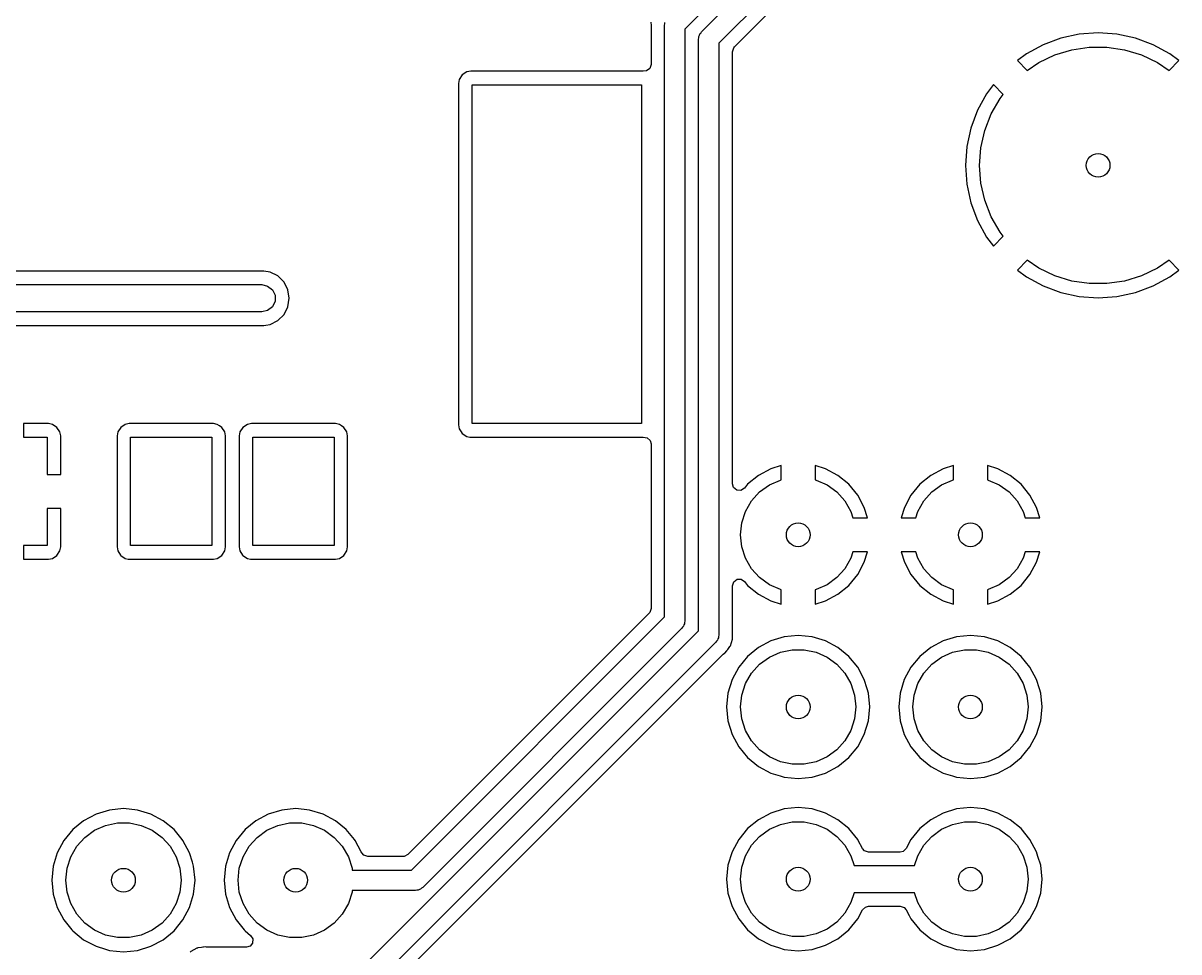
# Model space of a CAD drawing. Extents: x 0.21 to 2.99, y 0.21 to 2.19.
# Drawn here: x 1.95 to 2.621, y 0.485 to 1.024 of the extents above; entities that cross this region are included whole.
import ezdxf

# ---------------------------------------------------------------- set-up
doc = ezdxf.new("R2010")
doc.units = 0
doc.header["$MEASUREMENT"] = 0
doc.layers.add('BLACK', color=7, linetype='CONTINUOUS')

msp = doc.modelspace()

# ---------------------------------------------------------------- linework, layer by layer
at = {"layer": 'BLACK', "linetype": 'CONTINUOUS'}
for p, q in [((2.39158, 1.07771), (2.33425, 1.02039)), ((2.34386, 1.01886), (2.40118, 1.07618)), ((2.41126, 1.06956), (2.35394, 1.01223)), ((2.36297, 1.01011), (2.38429, 1.03143)), ((2.31446, 1.02457), (2.31455, 1.02255)), ((2.31455, 1.02255), (2.31455, 0.999901)), ((2.32244, 1.02283), (2.32264, 1.02359)), ((2.32244, 0.679104), (2.32244, 1.02283)), ((2.32264, 1.02359), (2.32264, 1.02436)), ((2.33425, 1.02039), (2.33425, 0.676658)), ((2.34213, 1.01468), (2.34233, 1.01543)), ((2.34213, 0.67095), (2.34213, 1.01468)), ((2.34233, 1.01621), (2.34272, 1.01688)), ((2.34233, 1.01543), (2.34233, 1.01621)), ((2.34272, 1.01688), (2.34292, 1.01763)), ((2.34292, 1.01763), (2.34347, 1.01818)), ((2.34347, 1.01818), (2.34386, 1.01886)), ((2.55243, 1.01519), (2.54214, 1.01135)), ((2.56316, 1.01752), (2.55243, 1.01519)), ((2.57411, 1.01831), (2.56316, 1.01752)), ((2.58507, 1.01752), (2.57411, 1.01831)), ((2.5958, 1.01519), (2.58507, 1.01752)), ((2.60609, 1.01135), (2.5958, 1.01519)), ((2.35394, 1.01223), (2.35394, 0.668504)), ((2.36183, 1.00735), (2.36258, 1.00964)), ((2.36183, 0.941339), (2.36183, 1.00735)), ((2.36258, 1.00964), (2.36297, 1.01011)), ((2.54214, 1.01135), (2.5325, 1.00609)), ((2.54214, 1.01135), (2.54214, 1.01135)), ((2.54894, 1.00547), (2.55878, 1.00851)), ((2.55878, 1.00851), (2.56897, 1.01004)), ((2.56897, 1.01004), (2.57926, 1.01004)), ((2.57926, 1.01004), (2.58945, 1.00851)), ((2.58945, 1.00851), (2.59929, 1.00547)), ((2.61573, 1.00609), (2.60609, 1.01135)), ((2.60609, 1.01135), (2.60609, 1.01135)), ((2.31455, 0.999901), (2.3138, 0.99761)), ((2.5325, 1.00609), (2.52723, 1.00214)), ((2.52723, 1.00214), (2.53295, 0.996425)), ((2.53295, 0.996425), (2.53967, 1.00101)), ((2.53967, 1.00101), (2.54894, 1.00547)), ((2.59929, 1.00547), (2.60856, 1.00101)), ((2.60856, 1.00101), (2.61528, 0.996425)), ((2.61528, 0.996425), (2.621, 1.00214)), ((2.621, 1.00214), (2.61573, 1.00609)), ((2.61573, 1.00609), (2.61573, 1.00609)), ((2.20497, 0.99388), (2.20323, 0.991269)), ((2.20758, 0.995625), (2.20497, 0.99388)), ((2.20497, 0.99388), (2.20497, 0.99388)), ((2.20989, 0.996083), (2.20758, 0.995625)), ((2.20758, 0.995625), (2.20758, 0.995625)), ((2.30987, 0.996083), (2.20989, 0.996083)), ((2.20989, 0.996083), (2.20989, 0.996083)), ((2.20989, 0.996083), (2.20989, 0.996083)), ((2.30989, 0.996078), (2.30987, 0.996083)), ((2.30987, 0.996083), (2.30987, 0.996083)), ((2.3099, 0.996079), (2.30989, 0.996078)), ((2.31006, 0.996064), (2.3099, 0.996079)), ((2.31185, 0.996194), (2.31006, 0.996088)), ((2.31006, 0.996088), (2.31006, 0.996064)), ((2.3138, 0.99761), (2.31185, 0.996194)), ((2.20323, 0.991269), (2.20277, 0.988967)), ((2.20277, 0.988967), (2.20277, 0.988966)), ((2.20277, 0.988966), (2.20277, 0.790561)), ((2.20323, 0.991269), (2.20323, 0.991269)), ((2.21066, 0.791339), (2.21066, 0.988189)), ((2.21066, 0.988189), (2.30909, 0.988189)), ((2.30909, 0.988189), (2.30909, 0.791339)), ((2.51331, 0.988222), (2.50936, 0.98295)), ((2.51905, 0.982484), (2.51331, 0.988222)), ((2.50936, 0.98295), (2.5041, 0.973313)), ((2.51204, 0.971232), (2.51719, 0.98015)), ((2.51719, 0.98015), (2.51905, 0.982484)), ((2.5041, 0.973312), (2.50026, 0.963023)), ((2.5041, 0.973313), (2.5041, 0.973312)), ((2.50828, 0.961647), (2.51204, 0.971232)), ((2.50026, 0.963023), (2.49793, 0.952292)), ((2.50599, 0.951607), (2.50828, 0.961647)), ((2.49793, 0.952292), (2.49715, 0.941339)), ((2.50522, 0.941339), (2.50599, 0.951607)), ((2.36183, 0.756318), (2.36183, 0.941339)), ((2.49715, 0.941339), (2.49793, 0.930385)), ((2.50599, 0.93107), (2.50522, 0.941339)), ((2.49793, 0.930385), (2.50026, 0.919654)), ((2.50828, 0.921031), (2.50599, 0.93107)), ((2.50026, 0.919654), (2.5041, 0.909365)), ((2.51204, 0.911445), (2.50828, 0.921031)), ((2.5041, 0.909365), (2.5041, 0.909365)), ((2.5041, 0.909365), (2.50936, 0.899727)), ((2.51719, 0.902527), (2.51204, 0.911445)), ((2.50936, 0.899727), (2.50936, 0.899727)), ((2.50936, 0.899727), (2.51331, 0.894455)), ((2.51331, 0.894455), (2.51905, 0.900193)), ((2.51905, 0.900193), (2.51719, 0.902527)), ((2.53295, 0.886252), (2.52723, 0.880536)), ((2.53967, 0.881672), (2.53295, 0.886252)), ((2.61528, 0.886252), (2.60856, 0.881672)), ((2.621, 0.880536), (2.61528, 0.886252)), ((2.08982, 0.879941), (1.83652, 0.879941)), ((2.09352, 0.879356), (2.08982, 0.879941)), ((2.08982, 0.879941), (2.08982, 0.879941)), ((2.09797, 0.877089), (2.09352, 0.879356)), ((2.09352, 0.879356), (2.09352, 0.879356)), ((2.52723, 0.880536), (2.52723, 0.880536)), ((2.52723, 0.880536), (2.5325, 0.876589)), ((2.54894, 0.877204), (2.53967, 0.881672)), ((2.60856, 0.881672), (2.59929, 0.877204)), ((2.61573, 0.876589), (2.621, 0.880536)), ((2.1015, 0.873557), (2.09797, 0.877089)), ((2.10377, 0.869106), (2.1015, 0.873557)), ((2.5325, 0.876589), (2.5325, 0.876589)), ((2.5325, 0.876589), (2.54214, 0.871326)), ((2.55878, 0.874168), (2.54894, 0.877204)), ((2.56897, 0.872634), (2.55878, 0.874168)), ((2.57926, 0.872634), (2.56897, 0.872634)), ((2.58945, 0.874168), (2.57926, 0.872634)), ((2.59929, 0.877204), (2.58945, 0.874168)), ((2.60609, 0.871326), (2.61573, 0.876589)), ((1.83039, 0.872047), (2.08858, 0.872047)), ((2.08858, 0.872047), (2.092, 0.871267)), ((2.092, 0.871267), (2.09474, 0.869083)), ((2.09474, 0.869083), (2.09626, 0.865925)), ((2.09626, 0.865925), (2.09626, 0.862421)), ((2.10455, 0.864173), (2.10377, 0.869106)), ((2.54214, 0.871326), (2.54214, 0.871326)), ((2.54214, 0.871326), (2.55243, 0.867489)), ((2.55243, 0.867489), (2.56316, 0.865154)), ((2.58507, 0.865154), (2.5958, 0.867489)), ((2.5958, 0.867489), (2.60609, 0.871326)), ((2.60609, 0.871326), (2.60609, 0.871326)), ((2.09474, 0.859264), (2.092, 0.857079)), ((2.09626, 0.862421), (2.09474, 0.859264)), ((2.1015, 0.85479), (2.10377, 0.85924)), ((2.10377, 0.85924), (2.10455, 0.864173)), ((2.56316, 0.865154), (2.57411, 0.864371)), ((2.57411, 0.864371), (2.58507, 0.865154)), ((2.08858, 0.856299), (1.83039, 0.856299)), ((2.092, 0.857079), (2.08858, 0.856299)), ((2.09797, 0.851258), (2.1015, 0.85479)), ((1.83652, 0.848406), (2.08982, 0.848406)), ((2.08982, 0.848406), (2.09101, 0.848594)), ((2.09101, 0.848594), (2.09352, 0.84899)), ((2.09352, 0.84899), (2.09797, 0.851258)), ((1.95023, 0.791339), (1.95023, 0.783465)), ((1.96479, 0.791339), (1.95023, 0.791339)), ((1.95023, 0.791339), (1.95023, 0.791339)), ((1.96708, 0.790882), (1.96479, 0.791339)), ((1.96969, 0.789141), (1.96708, 0.790882)), ((1.97143, 0.786537), (1.96969, 0.789141)), ((1.96969, 0.789141), (1.96969, 0.789141)), ((1.97188, 0.78424), (1.97143, 0.786537)), ((2.005, 0.786544), (2.00454, 0.784242)), ((2.00674, 0.789155), (2.005, 0.786545)), ((2.005, 0.786545), (2.005, 0.786544)), ((2.00935, 0.7909), (2.00674, 0.789156)), ((2.00674, 0.789156), (2.00674, 0.789155)), ((2.00936, 0.7909), (2.00935, 0.7909)), ((2.01166, 0.791358), (2.00936, 0.7909)), ((2.06046, 0.791358), (2.01166, 0.791358)), ((2.01166, 0.791358), (2.01166, 0.791358)), ((2.01166, 0.791358), (2.01166, 0.791358)), ((2.06276, 0.7909), (2.06046, 0.791358)), ((2.06046, 0.791358), (2.06046, 0.791358)), ((2.06402, 0.790055), (2.06276, 0.7909)), ((2.06276, 0.7909), (2.06276, 0.7909)), ((2.06276, 0.7909), (2.06276, 0.7909)), ((2.06276, 0.7909), (2.06276, 0.7909)), ((2.06537, 0.789156), (2.06402, 0.790055)), ((2.06711, 0.786545), (2.06537, 0.789156)), ((2.06757, 0.784242), (2.06711, 0.786545)), ((2.07587, 0.786544), (2.07541, 0.784242)), ((2.07761, 0.789155), (2.07587, 0.786545)), ((2.07587, 0.786545), (2.07587, 0.786544)), ((2.08022, 0.7909), (2.07761, 0.789156)), ((2.07761, 0.789156), (2.07761, 0.789155)), ((2.08252, 0.791358), (2.08022, 0.7909)), ((2.08022, 0.7909), (2.08022, 0.7909)), ((2.13132, 0.791358), (2.08252, 0.791358)), ((2.08252, 0.791358), (2.08252, 0.791358)), ((2.08252, 0.791358), (2.08252, 0.791358)), ((2.13363, 0.7909), (2.13132, 0.791358)), ((2.13132, 0.791358), (2.13132, 0.791358)), ((2.13489, 0.790055), (2.13363, 0.7909)), ((2.13363, 0.7909), (2.13363, 0.7909)), ((2.13363, 0.7909), (2.13363, 0.7909)), ((2.13363, 0.7909), (2.13363, 0.7909)), ((2.13624, 0.789156), (2.13489, 0.790055)), ((2.13798, 0.786545), (2.13624, 0.789156)), ((2.13844, 0.784242), (2.13798, 0.786545)), ((2.20277, 0.790561), (2.20277, 0.790561)), ((2.20277, 0.790561), (2.20323, 0.788259)), ((2.20323, 0.788259), (2.20323, 0.788259)), ((2.20323, 0.788259), (2.20438, 0.786537)), ((2.20438, 0.786537), (2.20497, 0.785648)), ((2.20497, 0.785648), (2.20758, 0.783903)), ((2.30909, 0.791339), (2.21066, 0.791339)), ((1.95023, 0.783465), (1.96401, 0.783465)), ((1.96401, 0.783465), (1.96401, 0.761811)), ((1.97188, 0.761811), (1.97188, 0.78424)), ((1.97188, 0.78424), (1.97188, 0.78424)), ((2.00454, 0.784242), (2.00454, 0.784242)), ((2.00454, 0.784242), (2.00454, 0.719695)), ((2.01244, 0.720472), (2.01244, 0.783465)), ((2.01244, 0.783465), (2.05968, 0.783465)), ((2.05968, 0.783465), (2.05968, 0.720472)), ((2.06757, 0.719695), (2.06757, 0.784242)), ((2.07541, 0.784242), (2.07541, 0.784242)), ((2.07541, 0.784242), (2.07541, 0.719695)), ((2.0833, 0.720472), (2.0833, 0.783465)), ((2.0833, 0.783465), (2.13055, 0.783465)), ((2.13055, 0.783465), (2.13055, 0.720472)), ((2.13844, 0.719695), (2.13844, 0.784242)), ((2.20758, 0.783903), (2.20933, 0.783555)), ((2.20933, 0.783555), (2.20989, 0.783445)), ((2.20989, 0.783445), (2.20989, 0.783445)), ((2.20989, 0.783445), (2.20989, 0.783445)), ((2.20989, 0.783445), (2.20989, 0.783445)), ((2.20989, 0.783445), (2.30987, 0.783445)), ((2.30987, 0.783445), (2.30988, 0.783449)), ((2.30987, 0.783445), (2.30987, 0.783445)), ((2.30988, 0.783449), (2.30989, 0.783449)), ((2.30989, 0.783449), (2.3099, 0.783448)), ((2.3099, 0.783448), (2.31006, 0.783464)), ((2.31006, 0.783464), (2.31006, 0.783429)), ((2.31006, 0.783429), (2.31228, 0.783166)), ((2.31228, 0.783166), (2.31405, 0.781531)), ((2.31405, 0.781531), (2.31455, 0.779627)), ((2.31455, 0.779627), (2.31455, 0.683988)), ((2.3841, 0.765148), (2.37692, 0.76131)), ((2.39016, 0.766985), (2.3841, 0.765148)), ((2.3841, 0.765148), (2.3841, 0.765148)), ((2.39016, 0.758704), (2.39016, 0.766985)), ((2.4159, 0.765148), (2.40984, 0.766985)), ((2.40984, 0.766985), (2.40984, 0.758704)), ((2.42308, 0.76131), (2.4159, 0.765148)), ((2.4159, 0.765148), (2.4159, 0.765148)), ((2.4841, 0.765148), (2.47692, 0.76131)), ((2.49016, 0.766985), (2.4841, 0.765148)), ((2.4841, 0.765148), (2.4841, 0.765148)), ((2.49016, 0.758704), (2.49016, 0.766985)), ((2.5159, 0.765148), (2.50984, 0.766985)), ((2.50984, 0.766985), (2.50984, 0.758704)), ((2.52308, 0.76131), (2.5159, 0.765148)), ((2.5159, 0.765148), (2.5159, 0.765148)), ((1.96401, 0.761811), (1.97188, 0.761811)), ((1.97188, 0.761811), (1.97188, 0.761811)), ((2.37692, 0.76131), (2.37063, 0.756144)), ((2.37692, 0.76131), (2.37692, 0.76131)), ((2.38327, 0.755753), (2.38966, 0.758598)), ((2.38966, 0.758598), (2.39016, 0.758704)), ((2.40984, 0.758704), (2.41034, 0.758598)), ((2.41034, 0.758598), (2.41673, 0.755753)), ((2.42937, 0.756144), (2.42308, 0.76131)), ((2.42308, 0.76131), (2.42308, 0.76131)), ((2.47692, 0.76131), (2.47063, 0.756144)), ((2.47692, 0.76131), (2.47692, 0.76131)), ((2.48327, 0.755753), (2.48966, 0.758598)), ((2.48966, 0.758598), (2.49016, 0.758704)), ((2.50984, 0.758704), (2.51034, 0.758598)), ((2.51034, 0.758598), (2.51673, 0.755753)), ((2.52937, 0.756144), (2.52308, 0.76131)), ((2.52308, 0.76131), (2.52308, 0.76131)), ((2.36245, 0.754216), (2.36183, 0.756318)), ((2.36431, 0.752688), (2.36245, 0.754216)), ((2.36671, 0.752547), (2.36431, 0.752688)), ((2.36874, 0.753845), (2.36671, 0.752547)), ((2.37063, 0.756144), (2.36874, 0.753845)), ((2.37063, 0.756144), (2.37063, 0.756144)), ((2.37293, 0.746442), (2.37761, 0.751641)), ((2.37761, 0.751641), (2.38327, 0.755753)), ((2.41673, 0.755753), (2.42239, 0.751641)), ((2.42239, 0.751641), (2.42707, 0.746442)), ((2.43454, 0.749849), (2.42937, 0.756144)), ((2.42937, 0.756144), (2.42937, 0.756144)), ((2.47063, 0.756144), (2.46546, 0.749849)), ((2.47063, 0.756144), (2.47063, 0.756144)), ((2.47293, 0.746442), (2.47761, 0.751641)), ((2.47761, 0.751641), (2.48327, 0.755753)), ((2.51673, 0.755753), (2.52239, 0.751641)), ((2.52239, 0.751641), (2.52707, 0.746442)), ((2.53454, 0.749849), (2.52937, 0.756144)), ((2.52937, 0.756144), (2.52937, 0.756144)), ((2.36943, 0.740383), (2.37293, 0.746442)), ((2.42707, 0.746442), (2.43057, 0.740383)), ((2.43838, 0.742668), (2.43454, 0.749849)), ((2.43454, 0.749849), (2.43454, 0.749849)), ((2.46546, 0.749849), (2.46162, 0.742668)), ((2.46546, 0.749849), (2.46546, 0.749849)), ((2.46943, 0.740383), (2.47293, 0.746442)), ((2.52707, 0.746442), (2.53057, 0.740383)), ((2.53838, 0.742668), (2.53454, 0.749849)), ((2.53454, 0.749849), (2.53454, 0.749849)), ((1.97188, 0.742126), (1.96401, 0.742126)), ((1.96401, 0.742126), (1.96401, 0.720472)), ((1.97188, 0.719697), (1.97188, 0.742126)), ((2.36727, 0.733729), (2.36943, 0.740383)), ((2.43057, 0.740383), (2.4318, 0.736614)), ((2.43838, 0.742668), (2.43838, 0.742668)), ((2.44021, 0.736614), (2.43838, 0.742668)), ((2.46162, 0.742668), (2.45979, 0.736614)), ((2.46162, 0.742668), (2.46162, 0.742668)), ((2.4682, 0.736614), (2.46943, 0.740383)), ((2.53057, 0.740383), (2.5318, 0.736614)), ((2.54021, 0.736614), (2.53838, 0.742668)), ((2.53838, 0.742668), (2.53838, 0.742668)), ((2.36654, 0.726772), (2.36727, 0.733729)), ((2.4318, 0.736614), (2.44021, 0.736614)), ((2.44021, 0.736614), (2.44021, 0.736614)), ((2.45979, 0.736614), (2.4682, 0.736614)), ((2.45979, 0.736614), (2.45979, 0.736614)), ((2.5318, 0.736614), (2.54021, 0.736614)), ((2.54021, 0.736614), (2.54021, 0.736614)), ((2.36727, 0.719814), (2.36654, 0.726772)), ((1.96401, 0.720472), (1.95023, 0.720472)), ((1.95023, 0.720472), (1.95023, 0.712598)), ((1.97143, 0.7174), (1.97188, 0.719695)), ((1.97188, 0.719697), (1.97188, 0.719697)), ((1.97188, 0.719695), (1.97188, 0.719697)), ((2.00454, 0.719695), (2.005, 0.717393)), ((2.00454, 0.719695), (2.00454, 0.719695)), ((2.05968, 0.720472), (2.01244, 0.720472)), ((2.06711, 0.717392), (2.06757, 0.719695)), ((2.06757, 0.719695), (2.06757, 0.719695)), ((2.07541, 0.719695), (2.07587, 0.717393)), ((2.07541, 0.719695), (2.07541, 0.719695)), ((2.13055, 0.720472), (2.0833, 0.720472)), ((2.13798, 0.717392), (2.13844, 0.719695)), ((2.36943, 0.71316), (2.36727, 0.719814)), ((1.95023, 0.712598), (1.95023, 0.712598)), ((1.95023, 0.712598), (1.96479, 0.712598)), ((1.96479, 0.712598), (1.96708, 0.713055)), ((1.96479, 0.712598), (1.96479, 0.712598)), ((1.96708, 0.713055), (1.96969, 0.714796)), ((1.96969, 0.714796), (1.97143, 0.7174)), ((1.96969, 0.714796), (1.96969, 0.714796)), ((2.005, 0.717393), (2.005, 0.717392)), ((2.005, 0.717392), (2.00662, 0.714974)), ((2.00662, 0.714974), (2.00674, 0.714781)), ((2.00674, 0.714781), (2.00936, 0.713037)), ((2.00936, 0.713037), (2.01111, 0.712689)), ((2.01111, 0.712689), (2.01166, 0.712579)), ((2.01166, 0.712579), (2.01166, 0.712579)), ((2.01166, 0.712579), (2.01166, 0.712579)), ((2.01166, 0.712579), (2.01166, 0.712579)), ((2.01166, 0.712579), (2.06046, 0.712579)), ((2.06046, 0.712579), (2.06276, 0.713037)), ((2.06046, 0.712579), (2.06046, 0.712579)), ((2.06276, 0.713037), (2.06537, 0.714781)), ((2.06537, 0.714781), (2.06711, 0.717392)), ((2.07587, 0.717393), (2.07587, 0.717392)), ((2.07587, 0.717392), (2.07748, 0.714974)), ((2.07748, 0.714974), (2.07761, 0.714781)), ((2.07761, 0.714781), (2.08022, 0.713037)), ((2.08022, 0.713037), (2.08197, 0.712689)), ((2.08197, 0.712689), (2.08252, 0.712579)), ((2.08252, 0.712579), (2.08252, 0.712579)), ((2.08252, 0.712579), (2.08252, 0.712579)), ((2.08252, 0.712579), (2.08252, 0.712579)), ((2.08252, 0.712579), (2.13132, 0.712579)), ((2.13132, 0.712579), (2.13363, 0.713037)), ((2.13132, 0.712579), (2.13132, 0.712579)), ((2.13363, 0.713037), (2.13624, 0.714781)), ((2.13624, 0.714781), (2.13798, 0.717392)), ((2.37293, 0.707102), (2.36943, 0.71316)), ((2.43057, 0.71316), (2.42707, 0.707102)), ((2.4318, 0.716929), (2.43057, 0.71316)), ((2.44021, 0.716929), (2.4318, 0.716929)), ((2.43838, 0.710876), (2.44021, 0.716929)), ((2.45979, 0.716929), (2.46162, 0.710876)), ((2.4682, 0.716929), (2.45979, 0.716929)), ((2.46943, 0.71316), (2.4682, 0.716929)), ((2.47293, 0.707102), (2.46943, 0.71316)), ((2.53057, 0.71316), (2.52707, 0.707102)), ((2.5318, 0.716929), (2.53057, 0.71316)), ((2.54021, 0.716929), (2.5318, 0.716929)), ((2.53838, 0.710876), (2.54021, 0.716929)), ((2.37761, 0.701903), (2.37293, 0.707102)), ((2.42707, 0.707102), (2.42239, 0.701903)), ((2.43454, 0.703694), (2.43838, 0.710875)), ((2.43838, 0.710875), (2.43838, 0.710876)), ((2.46162, 0.710876), (2.46162, 0.710875)), ((2.46162, 0.710875), (2.46546, 0.703694)), ((2.47761, 0.701903), (2.47293, 0.707102)), ((2.52707, 0.707102), (2.52239, 0.701903)), ((2.53454, 0.703694), (2.53838, 0.710875)), ((2.53838, 0.710875), (2.53838, 0.710876)), ((2.36183, 0.697225), (2.36258, 0.699516)), ((2.36258, 0.699516), (2.36452, 0.700932)), ((2.36452, 0.700932), (2.36693, 0.700932)), ((2.36693, 0.700932), (2.36874, 0.699698)), ((2.36874, 0.699698), (2.37063, 0.6974)), ((2.38327, 0.69779), (2.37761, 0.701903)), ((2.42239, 0.701903), (2.41673, 0.69779)), ((2.42937, 0.6974), (2.43454, 0.703694)), ((2.43454, 0.703694), (2.43454, 0.703694)), ((2.46546, 0.703694), (2.46546, 0.703694)), ((2.46546, 0.703694), (2.47063, 0.6974)), ((2.48327, 0.69779), (2.47761, 0.701903)), ((2.52239, 0.701903), (2.51673, 0.69779)), ((2.52937, 0.6974), (2.53454, 0.703694)), ((2.53454, 0.703694), (2.53454, 0.703694)), ((2.36183, 0.668789), (2.36183, 0.697225)), ((2.37063, 0.6974), (2.37063, 0.697399)), ((2.37063, 0.697399), (2.37692, 0.692234)), ((2.37692, 0.692234), (2.37692, 0.692233)), ((2.37692, 0.692233), (2.3841, 0.688395)), ((2.38966, 0.694945), (2.38327, 0.69779)), ((2.39016, 0.694839), (2.38966, 0.694945)), ((2.39016, 0.686559), (2.39016, 0.694839)), ((2.41034, 0.694945), (2.40984, 0.694839)), ((2.40984, 0.694839), (2.40984, 0.686559)), ((2.41673, 0.69779), (2.41034, 0.694945)), ((2.4159, 0.688395), (2.42308, 0.692233)), ((2.42308, 0.692234), (2.42937, 0.697399)), ((2.42308, 0.692233), (2.42308, 0.692234)), ((2.42937, 0.697399), (2.42937, 0.6974)), ((2.47063, 0.6974), (2.47063, 0.697399)), ((2.47063, 0.697399), (2.47692, 0.692234)), ((2.47692, 0.692234), (2.47692, 0.692233)), ((2.47692, 0.692233), (2.4841, 0.688395)), ((2.48966, 0.694945), (2.48327, 0.69779)), ((2.49016, 0.694839), (2.48966, 0.694945)), ((2.49016, 0.686559), (2.49016, 0.694839)), ((2.51034, 0.694945), (2.50984, 0.694839)), ((2.50984, 0.694839), (2.50984, 0.686559)), ((2.51673, 0.69779), (2.51034, 0.694945)), ((2.5159, 0.688395), (2.52308, 0.692233)), ((2.52308, 0.692234), (2.52937, 0.697399)), ((2.52308, 0.692233), (2.52308, 0.692234)), ((2.52937, 0.697399), (2.52937, 0.6974)), ((2.3841, 0.688395), (2.3841, 0.688395)), ((2.3841, 0.688395), (2.39016, 0.686559)), ((2.39016, 0.686559), (2.39016, 0.686559)), ((2.40984, 0.686559), (2.4159, 0.688395)), ((2.4159, 0.688395), (2.4159, 0.688395)), ((2.4841, 0.688395), (2.4841, 0.688395)), ((2.4841, 0.688395), (2.49016, 0.686559)), ((2.49016, 0.686559), (2.49016, 0.686559)), ((2.50984, 0.686559), (2.5159, 0.688395)), ((2.5159, 0.688395), (2.5159, 0.688395)), ((2.31341, 0.681232), (2.1733, 0.541122)), ((2.17542, 0.532087), (2.32244, 0.679104)), ((2.3138, 0.681697), (2.31341, 0.681232)), ((2.31455, 0.683988), (2.3138, 0.681697)), ((2.33252, 0.672482), (2.18205, 0.522005)), ((2.33291, 0.673155), (2.33252, 0.672482)), ((2.33346, 0.673705), (2.33291, 0.673155)), ((2.33366, 0.674456), (2.33346, 0.673705)), ((2.33405, 0.675129), (2.33366, 0.674456)), ((2.33425, 0.676658), (2.33405, 0.675907)), ((2.33405, 0.675907), (2.33405, 0.675129)), ((2.15051, 0.479331), (2.34213, 0.67095)), ((2.35221, 0.664328), (2.15713, 0.469249)), ((2.3526, 0.665001), (2.35221, 0.664328)), ((2.35315, 0.665551), (2.3526, 0.665001)), ((2.35335, 0.666302), (2.35315, 0.665551)), ((2.35374, 0.666975), (2.35335, 0.666302)), ((2.35394, 0.668504), (2.35374, 0.667753)), ((2.35374, 0.667753), (2.35374, 0.666975)), ((2.3606, 0.66236), (2.36118, 0.664293)), ((2.36118, 0.664293), (2.36183, 0.666201)), ((2.36191, 0.666773), (2.36183, 0.668789)), ((2.36183, 0.666201), (2.36188, 0.666486)), ((2.36183, 0.666201), (2.36183, 0.666201)), ((2.36188, 0.666486), (2.36191, 0.666773)), ((2.3841, 0.665167), (2.37691, 0.661326)), ((2.39189, 0.667532), (2.3841, 0.665167)), ((2.4, 0.66833), (2.39189, 0.667532)), ((2.39189, 0.667532), (2.39189, 0.667532)), ((2.40811, 0.667532), (2.4, 0.66833)), ((2.4, 0.66833), (2.4, 0.66833)), ((2.4159, 0.665167), (2.40811, 0.667532)), ((2.40811, 0.667532), (2.40811, 0.667532)), ((2.42309, 0.661326), (2.4159, 0.665167)), ((2.4841, 0.665167), (2.47691, 0.661326)), ((2.49189, 0.667532), (2.4841, 0.665167)), ((2.5, 0.66833), (2.49189, 0.667532)), ((2.49189, 0.667532), (2.49189, 0.667532)), ((2.50811, 0.667532), (2.5, 0.66833)), ((2.5, 0.66833), (2.5, 0.66833)), ((2.5159, 0.665167), (2.50811, 0.667532)), ((2.50811, 0.667532), (2.50811, 0.667532)), ((2.52309, 0.661326), (2.5159, 0.665167)), ((2.35649, 0.657449), (2.35712, 0.657956)), ((2.35712, 0.657956), (2.35751, 0.658211)), ((2.35751, 0.658211), (2.35832, 0.659257)), ((2.35832, 0.659257), (2.35848, 0.659437)), ((2.35848, 0.659437), (2.3586, 0.659555)), ((2.3586, 0.659555), (2.3591, 0.660253)), ((2.3586, 0.659555), (2.3586, 0.659555)), ((2.3591, 0.660253), (2.36034, 0.661845)), ((2.36034, 0.661845), (2.36047, 0.662099)), ((2.36047, 0.662099), (2.3606, 0.662359)), ((2.3606, 0.662359), (2.3606, 0.66236)), ((2.3606, 0.66236), (2.3606, 0.66236)), ((2.37691, 0.661326), (2.37061, 0.656158)), ((2.38327, 0.655753), (2.38966, 0.658598)), ((2.38966, 0.658598), (2.3965, 0.660053)), ((2.3965, 0.660053), (2.4035, 0.660053)), ((2.4035, 0.660053), (2.41034, 0.658598)), ((2.41034, 0.658598), (2.41673, 0.655753)), ((2.42939, 0.656158), (2.42309, 0.661326)), ((2.47691, 0.661326), (2.47061, 0.656158)), ((2.48327, 0.655753), (2.48966, 0.658598)), ((2.48966, 0.658598), (2.4965, 0.660053)), ((2.4965, 0.660053), (2.5035, 0.660053)), ((2.5035, 0.660053), (2.51034, 0.658598)), ((2.51034, 0.658598), (2.51673, 0.655753)), ((2.52939, 0.656158), (2.52309, 0.661326)), ((2.32581, 0.626772), (2.35649, 0.657449)), ((2.37061, 0.656158), (2.36545, 0.64986)), ((2.37061, 0.656158), (2.37061, 0.656158)), ((2.37293, 0.646442), (2.37761, 0.651641)), ((2.37761, 0.651641), (2.38327, 0.655753)), ((2.41673, 0.655753), (2.42239, 0.651641)), ((2.42239, 0.651641), (2.42707, 0.646442)), ((2.43455, 0.64986), (2.42939, 0.656158)), ((2.42939, 0.656158), (2.42939, 0.656158)), ((2.47061, 0.656158), (2.46545, 0.64986)), ((2.47061, 0.656158), (2.47061, 0.656158)), ((2.47293, 0.646442), (2.47761, 0.651641)), ((2.47761, 0.651641), (2.48327, 0.655753)), ((2.51673, 0.655753), (2.52239, 0.651641)), ((2.52239, 0.651641), (2.52707, 0.646442)), ((2.53455, 0.64986), (2.52939, 0.656158)), ((2.52939, 0.656158), (2.52939, 0.656158)), ((2.36545, 0.64986), (2.36161, 0.642675)), ((2.36943, 0.640383), (2.37293, 0.646442)), ((2.42707, 0.646442), (2.43057, 0.640383)), ((2.43839, 0.642675), (2.43455, 0.64986)), ((2.46545, 0.64986), (2.46161, 0.642675)), ((2.46943, 0.640383), (2.47293, 0.646442)), ((2.52707, 0.646442), (2.53057, 0.640383)), ((2.53839, 0.642675), (2.53455, 0.64986)), ((2.36161, 0.642675), (2.35924, 0.634879)), ((2.36727, 0.633729), (2.36943, 0.640383)), ((2.43057, 0.640383), (2.43273, 0.633729)), ((2.44004, 0.637244), (2.43839, 0.642675)), ((2.46161, 0.642675), (2.45924, 0.634879)), ((2.46727, 0.633729), (2.46943, 0.640383)), ((2.53057, 0.640383), (2.53273, 0.633729)), ((2.54004, 0.637244), (2.53839, 0.642675)), ((2.35924, 0.634879), (2.35844, 0.626772)), ((2.35924, 0.634879), (2.35924, 0.634879)), ((2.36654, 0.626772), (2.36727, 0.633729)), ((2.43273, 0.633729), (2.43346, 0.626772)), ((2.44076, 0.634879), (2.44004, 0.637244)), ((2.44156, 0.626772), (2.44076, 0.634879)), ((2.44076, 0.634879), (2.44076, 0.634879)), ((2.45924, 0.634879), (2.45844, 0.626772)), ((2.45924, 0.634879), (2.45924, 0.634879)), ((2.46654, 0.626772), (2.46727, 0.633729)), ((2.53273, 0.633729), (2.53346, 0.626772)), ((2.54076, 0.634879), (2.54004, 0.637244)), ((2.54156, 0.626772), (2.54076, 0.634879)), ((2.54076, 0.634879), (2.54076, 0.634879)), ((2.22581, 0.526772), (2.32581, 0.626772)), ((2.35844, 0.626772), (2.35844, 0.626772)), ((2.35844, 0.626772), (2.35924, 0.618664)), ((2.36727, 0.619814), (2.36654, 0.626772)), ((2.43346, 0.626772), (2.43273, 0.619814)), ((2.44076, 0.618664), (2.44156, 0.626772)), ((2.44156, 0.626772), (2.44156, 0.626772)), ((2.45844, 0.626772), (2.45844, 0.626772)), ((2.45844, 0.626772), (2.45924, 0.618664)), ((2.46727, 0.619814), (2.46654, 0.626772)), ((2.53346, 0.626772), (2.53273, 0.619814)), ((2.54076, 0.618664), (2.54156, 0.626772)), ((2.54156, 0.626772), (2.54156, 0.626772)), ((2.35924, 0.618664), (2.35924, 0.618664)), ((2.35924, 0.618664), (2.36161, 0.610868)), ((2.36943, 0.61316), (2.36727, 0.619814)), ((2.43273, 0.619814), (2.43057, 0.61316)), ((2.43839, 0.610868), (2.44076, 0.618664)), ((2.44076, 0.618664), (2.44076, 0.618664)), ((2.45924, 0.618664), (2.45924, 0.618664)), ((2.45924, 0.618664), (2.46161, 0.610868)), ((2.46943, 0.61316), (2.46727, 0.619814)), ((2.53273, 0.619814), (2.53057, 0.61316)), ((2.53839, 0.610868), (2.54076, 0.618664)), ((2.54076, 0.618664), (2.54076, 0.618664)), ((2.36161, 0.610868), (2.36545, 0.603683)), ((2.37293, 0.607102), (2.36943, 0.61316)), ((2.43057, 0.61316), (2.42707, 0.607102)), ((2.43455, 0.603683), (2.43839, 0.610868)), ((2.46161, 0.610868), (2.46545, 0.603683)), ((2.47293, 0.607102), (2.46943, 0.61316)), ((2.53057, 0.61316), (2.52707, 0.607102)), ((2.53455, 0.603683), (2.53839, 0.610868)), ((2.37761, 0.601903), (2.37293, 0.607102)), ((2.42707, 0.607102), (2.42239, 0.601903)), ((2.47761, 0.601903), (2.47293, 0.607102)), ((2.52707, 0.607102), (2.52239, 0.601903)), ((2.36545, 0.603683), (2.37061, 0.597386)), ((2.37061, 0.597386), (2.37061, 0.597385)), ((2.37061, 0.597385), (2.37061, 0.597385)), ((2.37061, 0.597385), (2.37691, 0.592217)), ((2.38327, 0.59779), (2.37761, 0.601903)), ((2.38966, 0.594945), (2.38327, 0.59779)), ((2.41673, 0.59779), (2.41034, 0.594945)), ((2.42239, 0.601903), (2.41673, 0.59779)), ((2.42309, 0.592217), (2.42939, 0.597385)), ((2.42939, 0.597385), (2.43455, 0.603683)), ((2.46545, 0.603683), (2.47061, 0.597386)), ((2.47061, 0.597386), (2.47061, 0.597385)), ((2.47061, 0.597385), (2.47061, 0.597385)), ((2.47061, 0.597385), (2.47691, 0.592217)), ((2.48327, 0.59779), (2.47761, 0.601903)), ((2.48966, 0.594945), (2.48327, 0.59779)), ((2.51673, 0.59779), (2.51034, 0.594945)), ((2.52239, 0.601903), (2.51673, 0.59779)), ((2.52309, 0.592217), (2.52939, 0.597385)), ((2.52939, 0.597385), (2.53455, 0.603683)), ((2.37691, 0.592217), (2.37691, 0.592217)), ((2.37691, 0.592217), (2.37691, 0.592217)), ((2.37691, 0.592217), (2.3841, 0.588377)), ((2.3965, 0.59349), (2.38966, 0.594945)), ((2.4035, 0.59349), (2.3965, 0.59349)), ((2.41034, 0.594945), (2.4035, 0.59349)), ((2.4159, 0.588377), (2.42309, 0.592217)), ((2.47691, 0.592217), (2.47691, 0.592217)), ((2.47691, 0.592217), (2.47691, 0.592217)), ((2.47691, 0.592217), (2.4841, 0.588377)), ((2.4965, 0.59349), (2.48966, 0.594945)), ((2.5035, 0.59349), (2.4965, 0.59349)), ((2.51034, 0.594945), (2.5035, 0.59349)), ((2.5159, 0.588377), (2.52309, 0.592217)), ((2.3841, 0.588377), (2.38953, 0.586729)), ((2.38953, 0.586729), (2.39189, 0.586012)), ((2.39189, 0.586012), (2.39189, 0.586012)), ((2.39189, 0.586012), (2.4, 0.585213)), ((2.4, 0.585213), (2.40811, 0.586012)), ((2.4, 0.585213), (2.4, 0.585213)), ((2.4, 0.585213), (2.4, 0.585213)), ((2.40811, 0.586012), (2.4159, 0.588377)), ((2.40811, 0.586012), (2.40811, 0.586012)), ((2.40811, 0.586012), (2.40811, 0.586012)), ((2.4841, 0.588377), (2.48953, 0.586729)), ((2.48953, 0.586729), (2.49189, 0.586012)), ((2.49189, 0.586012), (2.49189, 0.586012)), ((2.49189, 0.586012), (2.5, 0.585213)), ((2.5, 0.585213), (2.50811, 0.586012)), ((2.5, 0.585213), (2.5, 0.585213)), ((2.5, 0.585213), (2.5, 0.585213)), ((2.50811, 0.586012), (2.5159, 0.588377)), ((2.50811, 0.586012), (2.50811, 0.586012)), ((2.50811, 0.586012), (2.50811, 0.586012)), ((1.99236, 0.564576), (1.98518, 0.560736)), ((2.00016, 0.566941), (1.99236, 0.564576)), ((2.00827, 0.567739), (2.00016, 0.566941)), ((2.00016, 0.566941), (2.00016, 0.566941)), ((2.01638, 0.566941), (2.00827, 0.567739)), ((2.00827, 0.567739), (2.00827, 0.567739)), ((2.02417, 0.564576), (2.01638, 0.566941)), ((2.01638, 0.566941), (2.01638, 0.566941)), ((2.03136, 0.560736), (2.02417, 0.564576)), ((2.09236, 0.564576), (2.08518, 0.560736)), ((2.10016, 0.566941), (2.09236, 0.564576)), ((2.10827, 0.567739), (2.10016, 0.566941)), ((2.10016, 0.566941), (2.10016, 0.566941)), ((2.11638, 0.566941), (2.10827, 0.567739)), ((2.10827, 0.567739), (2.10827, 0.567739)), ((2.12417, 0.564576), (2.11638, 0.566941)), ((2.11638, 0.566941), (2.11638, 0.566941)), ((2.13136, 0.560736), (2.12417, 0.564576)), ((2.3841, 0.565167), (2.37691, 0.561326)), ((2.39189, 0.567532), (2.3841, 0.565167)), ((2.4, 0.56833), (2.39189, 0.567532)), ((2.39189, 0.567532), (2.39189, 0.567532)), ((2.40811, 0.567532), (2.4, 0.56833)), ((2.4, 0.56833), (2.4, 0.56833)), ((2.4159, 0.565167), (2.40811, 0.567532)), ((2.40811, 0.567532), (2.40811, 0.567532)), ((2.42309, 0.561326), (2.4159, 0.565167)), ((2.4841, 0.565167), (2.47691, 0.561326)), ((2.49189, 0.567532), (2.4841, 0.565167)), ((2.5, 0.56833), (2.49189, 0.567532)), ((2.49189, 0.567532), (2.49189, 0.567532)), ((2.50811, 0.567532), (2.5, 0.56833)), ((2.5, 0.56833), (2.5, 0.56833)), ((2.5159, 0.565167), (2.50811, 0.567532)), ((2.50811, 0.567532), (2.50811, 0.567532)), ((2.52309, 0.561326), (2.5159, 0.565167)), ((1.98518, 0.560736), (1.97888, 0.555568)), ((1.99154, 0.555162), (1.99793, 0.558008)), ((1.99793, 0.558008), (2.00477, 0.559462)), ((2.00477, 0.559462), (2.01177, 0.559462)), ((2.01177, 0.559462), (2.01861, 0.558008)), ((2.01861, 0.558008), (2.025, 0.555162)), ((2.03765, 0.555568), (2.03136, 0.560736)), ((2.08518, 0.560736), (2.07888, 0.555568)), ((2.09154, 0.555162), (2.09793, 0.558008)), ((2.09793, 0.558008), (2.10477, 0.559462)), ((2.10477, 0.559462), (2.11177, 0.559462)), ((2.11177, 0.559462), (2.11861, 0.558008)), ((2.11861, 0.558008), (2.125, 0.555162)), ((2.13765, 0.555568), (2.13136, 0.560736)), ((2.37691, 0.561326), (2.37061, 0.556158)), ((2.38327, 0.555753), (2.38966, 0.558598)), ((2.38966, 0.558598), (2.3965, 0.560053)), ((2.3965, 0.560053), (2.4035, 0.560053)), ((2.4035, 0.560053), (2.41034, 0.558598)), ((2.41034, 0.558598), (2.41673, 0.555753)), ((2.42939, 0.556158), (2.42309, 0.561326)), ((2.47691, 0.561326), (2.47061, 0.556158)), ((2.48327, 0.555753), (2.48966, 0.558598)), ((2.48966, 0.558598), (2.4965, 0.560053)), ((2.4965, 0.560053), (2.5035, 0.560053)), ((2.5035, 0.560053), (2.51034, 0.558598)), ((2.51034, 0.558598), (2.51673, 0.555753)), ((2.52939, 0.556158), (2.52309, 0.561326)), ((1.97888, 0.555567), (1.97371, 0.54927)), ((1.97888, 0.555568), (1.97888, 0.555567)), ((1.98119, 0.545851), (1.98588, 0.55105)), ((1.98588, 0.55105), (1.99154, 0.555162)), ((2.025, 0.555162), (2.03066, 0.55105)), ((2.03066, 0.55105), (2.03534, 0.545851)), ((2.03765, 0.555567), (2.03765, 0.555568)), ((2.04234, 0.54986), (2.03765, 0.555567)), ((2.03765, 0.555567), (2.03765, 0.555567)), ((2.07888, 0.555567), (2.07371, 0.54927)), ((2.07888, 0.555568), (2.07888, 0.555567)), ((2.08119, 0.545851), (2.08588, 0.55105)), ((2.08588, 0.55105), (2.09154, 0.555162)), ((2.125, 0.555162), (2.13066, 0.55105)), ((2.13066, 0.55105), (2.13534, 0.545851)), ((2.13765, 0.555567), (2.13765, 0.555568)), ((2.14234, 0.54986), (2.13765, 0.555567)), ((2.13765, 0.555567), (2.13765, 0.555567)), ((2.37061, 0.556158), (2.36545, 0.54986)), ((2.37061, 0.556158), (2.37061, 0.556158)), ((2.37293, 0.546442), (2.37761, 0.551641)), ((2.37761, 0.551641), (2.38327, 0.555753)), ((2.41673, 0.555753), (2.42239, 0.551641)), ((2.42239, 0.551641), (2.42707, 0.546442)), ((2.43455, 0.54986), (2.42939, 0.556158)), ((2.42939, 0.556158), (2.42939, 0.556158)), ((2.47061, 0.556158), (2.46545, 0.54986)), ((2.47061, 0.556158), (2.47061, 0.556158)), ((2.47293, 0.546442), (2.47761, 0.551641)), ((2.47761, 0.551641), (2.48327, 0.555753)), ((2.51673, 0.555753), (2.52239, 0.551641)), ((2.52239, 0.551641), (2.52707, 0.546442)), ((2.53455, 0.54986), (2.52939, 0.556158)), ((2.52939, 0.556158), (2.52939, 0.556158)), ((1.97371, 0.54927), (1.96987, 0.542085)), ((1.9777, 0.539792), (1.98119, 0.545851)), ((2.03534, 0.545851), (2.03884, 0.539792)), ((2.04282, 0.54927), (2.04234, 0.54986)), ((2.04666, 0.542085), (2.04282, 0.54927)), ((2.07371, 0.54927), (2.06987, 0.542085)), ((2.0777, 0.539792), (2.08119, 0.545851)), ((2.13534, 0.545851), (2.13884, 0.539792)), ((2.14282, 0.54927), (2.14234, 0.54986)), ((2.14635, 0.542675), (2.14282, 0.54927)), ((2.36545, 0.54986), (2.36161, 0.542675)), ((2.36943, 0.540383), (2.37293, 0.546442)), ((2.42707, 0.546442), (2.43057, 0.540383)), ((2.43487, 0.54927), (2.43455, 0.54986)), ((2.43737, 0.5446), (2.43487, 0.54927)), ((2.43851, 0.543284), (2.43737, 0.5446)), ((2.46263, 0.5446), (2.4609, 0.54293)), ((2.46545, 0.54986), (2.46263, 0.5446)), ((2.46943, 0.540383), (2.47293, 0.546442)), ((2.52707, 0.546442), (2.53057, 0.540383)), ((2.53839, 0.542675), (2.53455, 0.54986)), ((1.96987, 0.542085), (1.96751, 0.534289)), ((1.97553, 0.533139), (1.9777, 0.539792)), ((2.03884, 0.539792), (2.041, 0.533139)), ((2.04831, 0.536654), (2.04666, 0.542085)), ((2.06987, 0.542085), (2.06751, 0.534289)), ((2.07553, 0.533139), (2.0777, 0.539792)), ((2.13884, 0.539792), (2.141, 0.533139)), ((2.14669, 0.542041), (2.14635, 0.542675)), ((2.14783, 0.540725), (2.14669, 0.542041)), ((2.15012, 0.53998), (2.14783, 0.540725)), ((2.17054, 0.53998), (2.15012, 0.53998)), ((2.17115, 0.540028), (2.17054, 0.53998)), ((2.1733, 0.541122), (2.17115, 0.540028)), ((2.36161, 0.542675), (2.35924, 0.534879)), ((2.36727, 0.533729), (2.36943, 0.540383)), ((2.43057, 0.540383), (2.43244, 0.534646)), ((2.4408, 0.542539), (2.43851, 0.543284)), ((2.4592, 0.542539), (2.4408, 0.542539)), ((2.4609, 0.54293), (2.4592, 0.542539)), ((2.46756, 0.534646), (2.46943, 0.540383)), ((2.53057, 0.540383), (2.53273, 0.533729)), ((2.5392, 0.540028), (2.53839, 0.542675)), ((2.54076, 0.534879), (2.5392, 0.540028)), ((1.96751, 0.534289), (1.96671, 0.526181)), ((1.96751, 0.534289), (1.96751, 0.534289)), ((1.9748, 0.526181), (1.97553, 0.533139)), ((2.041, 0.533139), (2.04173, 0.526181)), ((2.04903, 0.534289), (2.04831, 0.536654)), ((2.04983, 0.526181), (2.04903, 0.534289)), ((2.04903, 0.534289), (2.04903, 0.534289)), ((2.06751, 0.534289), (2.06671, 0.526181)), ((2.06751, 0.534289), (2.06751, 0.534289)), ((2.0748, 0.526181), (2.07553, 0.533139)), ((2.141, 0.533139), (2.14111, 0.532087)), ((2.14111, 0.532087), (2.17542, 0.532087)), ((2.35924, 0.534879), (2.35844, 0.526772)), ((2.35924, 0.534879), (2.35924, 0.534879)), ((2.36654, 0.526772), (2.36727, 0.533729)), ((2.43244, 0.534646), (2.46756, 0.534646)), ((2.53273, 0.533729), (2.53346, 0.526772)), ((2.54156, 0.526772), (2.54076, 0.534879)), ((2.54076, 0.534879), (2.54076, 0.534879)), ((1.96671, 0.526181), (1.96671, 0.526181)), ((1.96671, 0.526181), (1.96751, 0.518074)), ((1.97553, 0.519223), (1.9748, 0.526181)), ((2.04173, 0.526181), (2.041, 0.519223)), ((2.04903, 0.518074), (2.04983, 0.526181)), ((2.04983, 0.526181), (2.04983, 0.526181)), ((2.06671, 0.526181), (2.06671, 0.526181)), ((2.06671, 0.526181), (2.06751, 0.518074)), ((2.07553, 0.519223), (2.0748, 0.526181)), ((2.16291, 0.463869), (2.22581, 0.526772)), ((2.35844, 0.526772), (2.35844, 0.526772)), ((2.35844, 0.526772), (2.35924, 0.518664)), ((2.36727, 0.519814), (2.36654, 0.526772)), ((2.53346, 0.526772), (2.53273, 0.519814)), ((2.54076, 0.518664), (2.54156, 0.526772)), ((2.54156, 0.526772), (2.54156, 0.526772)), ((1.96751, 0.518074), (1.96751, 0.518073)), ((1.96751, 0.518073), (1.96987, 0.510277)), ((1.9777, 0.51257), (1.97553, 0.519223)), ((2.041, 0.519223), (2.03884, 0.51257)), ((2.04666, 0.510277), (2.04903, 0.518073)), ((2.04903, 0.518073), (2.04903, 0.518074)), ((2.06751, 0.518074), (2.06751, 0.518073)), ((2.06751, 0.518073), (2.06987, 0.510277)), ((2.0777, 0.51257), (2.07553, 0.519223)), ((2.141, 0.519223), (2.13884, 0.51257)), ((2.14111, 0.520276), (2.141, 0.519223)), ((2.17787, 0.520276), (2.14111, 0.520276)), ((2.17862, 0.520477), (2.17787, 0.520276)), ((2.1794, 0.520477), (2.17862, 0.520477)), ((2.18007, 0.520866), (2.1794, 0.520477)), ((2.18082, 0.521067), (2.18007, 0.520866)), ((2.18137, 0.521617), (2.18082, 0.521067)), ((2.18205, 0.522005), (2.18137, 0.521617)), ((2.35924, 0.518664), (2.35924, 0.518664)), ((2.35924, 0.518664), (2.36161, 0.510868)), ((2.36943, 0.51316), (2.36727, 0.519814)), ((2.43244, 0.518898), (2.43057, 0.51316)), ((2.46756, 0.518898), (2.43244, 0.518898)), ((2.46943, 0.51316), (2.46756, 0.518898)), ((2.53273, 0.519814), (2.53057, 0.51316)), ((2.53839, 0.510868), (2.54076, 0.518664)), ((2.54076, 0.518664), (2.54076, 0.518664)), ((1.96987, 0.510277), (1.97371, 0.503092)), ((1.98119, 0.506511), (1.9777, 0.51257)), ((2.03884, 0.51257), (2.03534, 0.506511)), ((2.04282, 0.503093), (2.04666, 0.510277)), ((2.06987, 0.510277), (2.07371, 0.503092)), ((2.08119, 0.506511), (2.0777, 0.51257)), ((2.13884, 0.51257), (2.13534, 0.506511)), ((2.36161, 0.510868), (2.36545, 0.503683)), ((2.37293, 0.507102), (2.36943, 0.51316)), ((2.43057, 0.51316), (2.42707, 0.507102)), ((2.43737, 0.508944), (2.4391, 0.510613)), ((2.4391, 0.510613), (2.4408, 0.511004)), ((2.4408, 0.511004), (2.4592, 0.511004)), ((2.4592, 0.511004), (2.46149, 0.51026)), ((2.46149, 0.51026), (2.46263, 0.508944)), ((2.47293, 0.507102), (2.46943, 0.51316)), ((2.53057, 0.51316), (2.52707, 0.507102)), ((2.53455, 0.503683), (2.53839, 0.510868)), ((1.98588, 0.501312), (1.98119, 0.506511)), ((2.03534, 0.506511), (2.03066, 0.501312)), ((2.08588, 0.501312), (2.08119, 0.506511)), ((2.13534, 0.506511), (2.13066, 0.501312)), ((2.36545, 0.503683), (2.37061, 0.497386)), ((2.37761, 0.501903), (2.37293, 0.507102)), ((2.42707, 0.507102), (2.42239, 0.501903)), ((2.42939, 0.497385), (2.43455, 0.503683)), ((2.43455, 0.503683), (2.43737, 0.508944)), ((2.46263, 0.508944), (2.46435, 0.505728)), ((2.46435, 0.505728), (2.46545, 0.503683)), ((2.46545, 0.503683), (2.47061, 0.497386)), ((2.47761, 0.501903), (2.47293, 0.507102)), ((2.52707, 0.507102), (2.52239, 0.501903)), ((2.52939, 0.497385), (2.53455, 0.503683)), ((1.97371, 0.503092), (1.9784, 0.497386)), ((1.9784, 0.497386), (1.97888, 0.496795)), ((1.97888, 0.496795), (1.97888, 0.496795)), ((1.97888, 0.496795), (1.98518, 0.491627)), ((1.99154, 0.4972), (1.98588, 0.501312)), ((1.99793, 0.494354), (1.99154, 0.4972)), ((2.025, 0.4972), (2.01861, 0.494354)), ((2.03066, 0.501312), (2.025, 0.4972)), ((2.03136, 0.491627), (2.03765, 0.496795)), ((2.03765, 0.496795), (2.04282, 0.503093)), ((2.07371, 0.503092), (2.0784, 0.497386)), ((2.0784, 0.497386), (2.07888, 0.496795)), ((2.07888, 0.496795), (2.07888, 0.496795)), ((2.07888, 0.496795), (2.08212, 0.494135)), ((2.09154, 0.4972), (2.08588, 0.501312)), ((2.09793, 0.494354), (2.09154, 0.4972)), ((2.125, 0.4972), (2.11861, 0.494354)), ((2.13066, 0.501312), (2.125, 0.4972)), ((2.37061, 0.497386), (2.37061, 0.497385)), ((2.37061, 0.497385), (2.37061, 0.497385)), ((2.37061, 0.497385), (2.37691, 0.492217)), ((2.38327, 0.49779), (2.37761, 0.501903)), ((2.38966, 0.494945), (2.38327, 0.49779)), ((2.41673, 0.49779), (2.41034, 0.494945)), ((2.42239, 0.501903), (2.41673, 0.49779)), ((2.42309, 0.492217), (2.42939, 0.497385)), ((2.47061, 0.497386), (2.47061, 0.497385)), ((2.47061, 0.497385), (2.47061, 0.497385)), ((2.47061, 0.497385), (2.47691, 0.492217)), ((2.48327, 0.49779), (2.47761, 0.501903)), ((2.48966, 0.494945), (2.48327, 0.49779)), ((2.51673, 0.49779), (2.51034, 0.494945)), ((2.52239, 0.501903), (2.51673, 0.49779)), ((2.52309, 0.492217), (2.52939, 0.497385)), ((1.98518, 0.491627), (1.98518, 0.491627)), ((1.98518, 0.491627), (1.98518, 0.491627)), ((1.98518, 0.491627), (1.99236, 0.487786)), ((2.00477, 0.4929), (1.99793, 0.494354)), ((2.01177, 0.4929), (2.00477, 0.4929)), ((2.01861, 0.494354), (2.01177, 0.4929)), ((2.02417, 0.487786), (2.03136, 0.491627)), ((2.08212, 0.494135), (2.08342, 0.492106)), ((2.08342, 0.492106), (2.08328, 0.489701)), ((2.10477, 0.4929), (2.09793, 0.494354)), ((2.11177, 0.4929), (2.10477, 0.4929)), ((2.11861, 0.494354), (2.11177, 0.4929)), ((2.37691, 0.492217), (2.37691, 0.492217)), ((2.37691, 0.492217), (2.37691, 0.492217)), ((2.37691, 0.492217), (2.3841, 0.488377)), ((2.3965, 0.49349), (2.38966, 0.494945)), ((2.4035, 0.49349), (2.3965, 0.49349)), ((2.41034, 0.494945), (2.4035, 0.49349)), ((2.4159, 0.488377), (2.42309, 0.492217)), ((2.47691, 0.492217), (2.47691, 0.492217)), ((2.47691, 0.492217), (2.47691, 0.492217)), ((2.47691, 0.492217), (2.4841, 0.488377)), ((2.4965, 0.49349), (2.48966, 0.494945)), ((2.5035, 0.49349), (2.4965, 0.49349)), ((2.51034, 0.494945), (2.5035, 0.49349)), ((2.5159, 0.488377), (2.52309, 0.492217)), ((1.99236, 0.487786), (1.9978, 0.486139)), ((1.9978, 0.486139), (2.00016, 0.485421)), ((2.00016, 0.485421), (2.00016, 0.485421)), ((2.00016, 0.485421), (2.00827, 0.484623)), ((2.00827, 0.484623), (2.01638, 0.485421)), ((2.00827, 0.484623), (2.00827, 0.484623)), ((2.00827, 0.484623), (2.00827, 0.484623)), ((2.01638, 0.485421), (2.02417, 0.487786)), ((2.01638, 0.485421), (2.01638, 0.485421)), ((2.01638, 0.485421), (2.01638, 0.485421)), ((2.04715, 0.484643), (2.04692, 0.484465)), ((2.04738, 0.484811), (2.04715, 0.484643)), ((2.0492, 0.485697), (2.04738, 0.484811)), ((2.05097, 0.486657), (2.0492, 0.485697)), ((2.05124, 0.486751), (2.05097, 0.486657)), ((2.05152, 0.486834), (2.05124, 0.486751)), ((2.05352, 0.487083), (2.05152, 0.486834)), ((2.05437, 0.487224), (2.05352, 0.487083)), ((2.05453, 0.487224), (2.05437, 0.487224)), ((2.05478, 0.487239), (2.05453, 0.487224)), ((2.05609, 0.487403), (2.05478, 0.487239)), ((2.05655, 0.487307), (2.05609, 0.487403)), ((2.05735, 0.487224), (2.05655, 0.487307)), ((2.07965, 0.487224), (2.05735, 0.487224)), ((2.08175, 0.487839), (2.07965, 0.487224)), ((2.08328, 0.489701), (2.08175, 0.487839)), ((2.3841, 0.488377), (2.38855, 0.487025)), ((2.38855, 0.487025), (2.39189, 0.486012)), ((2.39189, 0.486012), (2.39189, 0.486012)), ((2.39189, 0.486012), (2.4, 0.485213)), ((2.4, 0.485213), (2.40811, 0.486012)), ((2.4, 0.485213), (2.4, 0.485213)), ((2.4, 0.485213), (2.4, 0.485213)), ((2.40811, 0.486012), (2.4159, 0.488377)), ((2.40811, 0.486012), (2.40811, 0.486012)), ((2.40811, 0.486012), (2.40811, 0.486012)), ((2.4841, 0.488377), (2.48855, 0.487025)), ((2.48855, 0.487025), (2.49189, 0.486012)), ((2.49189, 0.486012), (2.49189, 0.486012)), ((2.49189, 0.486012), (2.5, 0.485213)), ((2.5, 0.485213), (2.50811, 0.486012)), ((2.5, 0.485213), (2.5, 0.485213)), ((2.5, 0.485213), (2.5, 0.485213)), ((2.50811, 0.486012), (2.5159, 0.488377)), ((2.50811, 0.486012), (2.50811, 0.486012)), ((2.50811, 0.486012), (2.50811, 0.486012))]:
    msp.add_line(p, q, dxfattribs=at)
at = {"layer": 'BLACK'}
for centre in [(2.57411, 0.941339), (2.4, 0.726772), (2.5, 0.726772), (2.4, 0.626772), (2.5, 0.626772), (2.00827, 0.526181), (2.10827, 0.526181), (2.4, 0.526772), (2.5, 0.526772)]:
    msp.add_circle(centre, 0.00689, dxfattribs=at)

doc.saveas('drawing.dxf')
